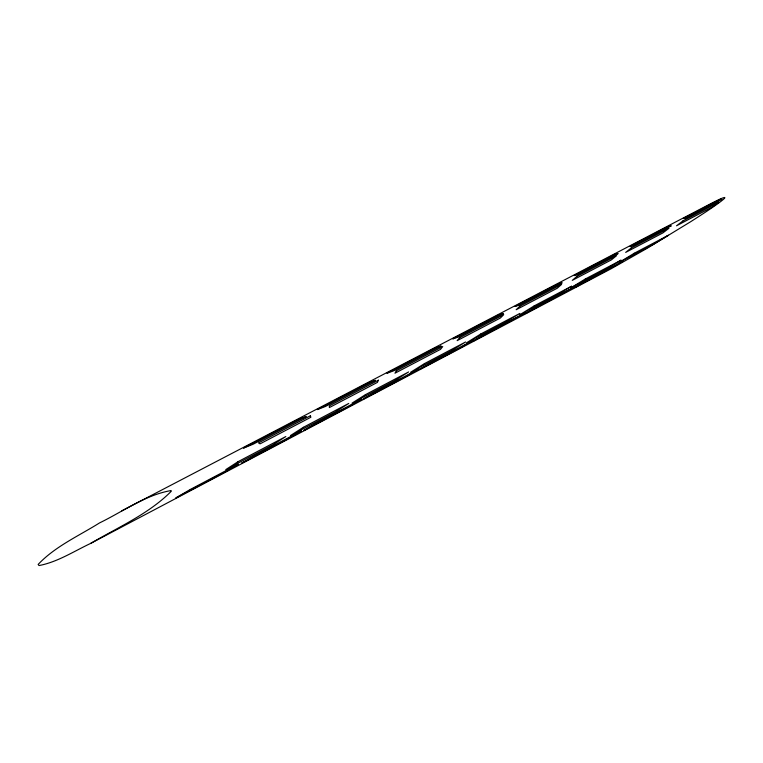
<?xml version="1.0" encoding="UTF-8"?>
<svg xmlns="http://www.w3.org/2000/svg" width="763" height="763" viewBox="0 0 763 763"><rect width="100%" height="100%" fill="white"/><g stroke="black" fill="none" stroke-linecap="round" stroke-linejoin="round"><path stroke-width="1.14" d="M90.711 543.38C118.074 527.271 148.833 513.928 171.303 491.238L171.093 490.561C145.475 494.929 122.795 511.658 99.543 522.913C78.77 535.931 55.098 546.442 38.15 564.429L39.008 565.564C57.492 562.083 73.858 551.306 90.711 543.38L611.239 268.7L646.509 248.671L690.477 221.823A179.439 8.66 -29.5 0 0 702.351 214.174C709.514 209.587 743.114 187.126 711.517 203.254L121.842 510.819M378.381 380.203L377.437 382.387L329.378 407.547L329.32 405.868L378.381 380.203M396.283 370.847L394.976 373.202L440.528 349.349L442.731 346.564L396.283 370.847M459.679 337.694L457.161 340.641L500.385 318.009L503.714 314.671L459.679 337.694M519.746 306.306L516.179 309.73L557.257 288.223L561.597 284.399L519.794 306.259M576.876 276.416L572.279 280.364L611.363 259.897L616.609 255.634L576.876 276.416M631.135 248.032L625.66 252.41L662.894 232.915L668.951 228.261L631.135 248.032M682.79 221.022L676.523 225.781L712.032 207.183L718.822 202.185L682.79 221.022M237.98 461.72L225.762 469.617L273.173 444.648L285.839 436.541L237.98 461.72M303.331 427.337L290.512 435.52L335.577 411.782L348.777 403.427L303.331 427.337M365.391 394.69L352.058 403.102L394.938 380.518L408.615 371.953L365.391 394.69M424.428 363.627L410.637 372.249L451.496 350.732L465.573 341.986L424.428 363.627M480.633 334.06L466.451 342.854L505.421 322.329L519.861 313.421L480.633 334.06M534.234 305.858L519.698 314.804L556.914 295.205L571.659 286.173L534.234 305.858M585.383 278.953L570.552 288.023L606.118 269.291L621.139 260.135L585.383 278.953M634.253 253.24L619.165 262.424L653.195 244.494L668.445 235.252L634.253 253.24M190.283 489.465L175.871 497.905L223.893 472.583L238.294 464.152L190.283 489.465M255.853 454.901L241.451 463.322L287.098 439.24L301.49 430.837L255.853 454.901M318.181 422.044L303.798 430.437L347.26 407.509L361.614 399.144L318.181 422.044M377.513 390.77L363.159 399.125L404.581 377.275L418.887 368.958L377.513 390.77M434.042 360.966L419.745 369.273L459.259 348.433L473.518 340.164L434.042 360.966M487.977 332.534L473.737 340.794L525.669 312.668L487.977 332.534M539.489 305.381L525.316 313.593L575.512 286.392L539.489 305.381M588.731 279.43L574.634 287.584L623.209 261.251L588.731 279.43M306.039 416.588L253.02 444.285L243.483 448.119L297.589 419.879L306.039 416.588M375.415 380.356L325.353 406.507L317.294 409.597L368.338 382.959L375.415 380.356M441.004 346.097L393.67 370.818L386.936 373.25L435.158 348.09L441.004 346.097M503.113 313.66L458.277 337.074L452.745 338.906L498.373 315.09L503.113 313.66M561.997 282.892L519.479 305.105L515.025 306.402L558.268 283.836L561.997 282.892M617.925 253.688L577.534 274.775L574.062 275.596L615.102 254.174L617.925 253.688M671.087 225.915L632.689 245.972L630.095 246.344L669.094 226.001L671.087 225.915M721.712 199.477L685.145 218.571L683.362 218.552L720.463 199.191L721.712 199.477M310.398 415.759L258.485 442.902L260.059 443.847L310.856 417.247L310.398 415.759"/></g></svg>
